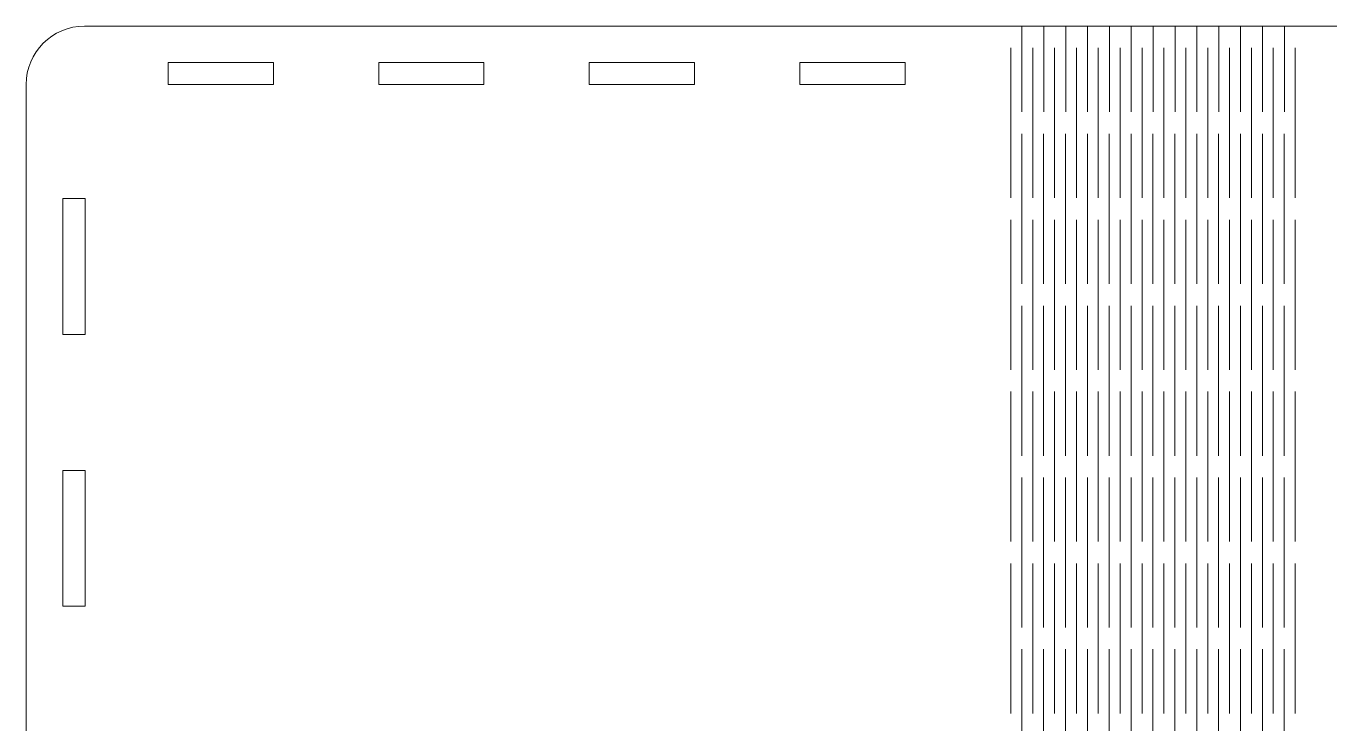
# Model space of a CAD drawing. Header units: millimetres. Extents: x -253 to 334, y -87 to 330.
# Drawn here: x -242.8 to -64, y 234.5 to 330.2 of the extents above; entities that cross this region are included whole.
import ezdxf

# ---------------------------------------------------------------- set-up
doc = ezdxf.new("R2010")
doc.units = ezdxf.units.MM
doc.header["$MEASUREMENT"] = 0
doc.layers.add('layer 1', color=7, linetype='Continuous')

msp = doc.modelspace()

# ---------------------------------------------------------------- linework, layer by layer
at = {"layer": 'layer 1', "color": 250, "lineweight": 9}
for points, knots in [([(-242.83, 232.9704), (-242.83, 232.9704), (-242.83, 296.349), (-242.83, 296.349), (-242.83, 296.349), (-242.83, 296.349), (-242.83, 322.1543), (-242.83, 322.1543), (-242.83, 322.1543), (-242.83, 326.5543), (-239.23, 330.1543), (-234.8301, 330.1543), (-234.8301, 330.1543), (-234.8301, 330.1543), (-46.9461, 330.1543), (-46.9461, 330.1543)], [0, 0, 0, 0, 0.2, 0.2, 0.2, 0.2, 0.4, 0.4, 0.4, 0.4, 0.6, 0.6, 0.6, 0.6, 1, 1, 1, 1]), ([(-107.7461, 306.5887), (-107.7461, 306.5887), (-107.7461, 327.1543), (-107.7461, 327.1543), (-107.7461, 327.1543), (-107.7461, 327.1543), (-107.7461, 306.5887), (-107.7461, 306.5887)], [0, 0, 0, 0, 0.33333333, 0.33333333, 0.33333333, 0.33333333, 1, 1, 1, 1]), ([(-104.7461, 306.5887), (-104.7461, 306.5887), (-104.7461, 327.1543), (-104.7461, 327.1543), (-104.7461, 327.1543), (-104.7461, 327.1543), (-104.7461, 306.5887), (-104.7461, 306.5887)], [0, 0, 0, 0, 0.33333333, 0.33333333, 0.33333333, 0.33333333, 1, 1, 1, 1]), ([(-101.7461, 306.5887), (-101.7461, 306.5887), (-101.7461, 327.1543), (-101.7461, 327.1543), (-101.7461, 327.1543), (-101.7461, 327.1543), (-101.7461, 306.5887), (-101.7461, 306.5887)], [0, 0, 0, 0, 0.33333333, 0.33333333, 0.33333333, 0.33333333, 1, 1, 1, 1]), ([(-98.7461, 306.5887), (-98.7461, 306.5887), (-98.7461, 327.1543), (-98.7461, 327.1543), (-98.7461, 327.1543), (-98.7461, 327.1543), (-98.7461, 306.5887), (-98.7461, 306.5887)], [0, 0, 0, 0, 0.33333333, 0.33333333, 0.33333333, 0.33333333, 1, 1, 1, 1]), ([(-95.7461, 306.5887), (-95.7461, 306.5887), (-95.7461, 327.1543), (-95.7461, 327.1543), (-95.7461, 327.1543), (-95.7461, 327.1543), (-95.7461, 306.5887), (-95.7461, 306.5887)], [0, 0, 0, 0, 0.33333333, 0.33333333, 0.33333333, 0.33333333, 1, 1, 1, 1]), ([(-92.7461, 306.5887), (-92.7461, 306.5887), (-92.7461, 327.1543), (-92.7461, 327.1543), (-92.7461, 327.1543), (-92.7461, 306.5887), (-92.7461, 306.5887)], [0, 0, 0, 0, 1, 1, 1, 21.5656, 21.5656, 21.5656, 21.5656]), ([(-89.7461, 306.5887), (-89.7461, 306.5887), (-89.7461, 327.1543), (-89.7461, 327.1543), (-89.7461, 327.1543), (-89.7461, 327.1543), (-89.7461, 306.5887), (-89.7461, 306.5887)], [0, 0, 0, 0, 0.33333333, 0.33333333, 0.33333333, 0.33333333, 1, 1, 1, 1]), ([(-86.7461, 306.5887), (-86.7461, 306.5887), (-86.7461, 327.1543), (-86.7461, 327.1543), (-86.7461, 327.1543), (-86.7461, 327.1543), (-86.7461, 306.5887), (-86.7461, 306.5887)], [0, 0, 0, 0, 0.33333333, 0.33333333, 0.33333333, 0.33333333, 1, 1, 1, 1]), ([(-83.7461, 306.5887), (-83.7461, 306.5887), (-83.7461, 327.1543), (-83.7461, 327.1543), (-83.7461, 327.1543), (-83.7461, 327.1543), (-83.7461, 306.5887), (-83.7461, 306.5887)], [0, 0, 0, 0, 0.33333333, 0.33333333, 0.33333333, 0.33333333, 1, 1, 1, 1]), ([(-80.7461, 306.5887), (-80.7461, 306.5887), (-80.7461, 327.1543), (-80.7461, 327.1543), (-80.7461, 327.1543), (-80.7461, 327.1543), (-80.7461, 306.5887), (-80.7461, 306.5887)], [0, 0, 0, 0, 0.33333333, 0.33333333, 0.33333333, 0.33333333, 1, 1, 1, 1]), ([(-77.7461, 306.5887), (-77.7461, 306.5887), (-77.7461, 327.1543), (-77.7461, 327.1543), (-77.7461, 327.1543), (-77.7461, 327.1543), (-77.7461, 306.5887), (-77.7461, 306.5887)], [0, 0, 0, 0, 0.33333333, 0.33333333, 0.33333333, 0.33333333, 1, 1, 1, 1]), ([(-74.7461, 306.5887), (-74.7461, 306.5887), (-74.7461, 327.1543), (-74.7461, 327.1543), (-74.7461, 327.1543), (-74.7461, 327.1543), (-74.7461, 306.5887), (-74.7461, 306.5887)], [0, 0, 0, 0, 0.33333333, 0.33333333, 0.33333333, 0.33333333, 1, 1, 1, 1]), ([(-71.7461, 306.5887), (-71.7461, 306.5887), (-71.7461, 327.1543), (-71.7461, 327.1543), (-71.7461, 327.1543), (-71.7461, 327.1543), (-71.7461, 306.5887), (-71.7461, 306.5887)], [0, 0, 0, 0, 0.33333333, 0.33333333, 0.33333333, 0.33333333, 1, 1, 1, 1]), ([(-68.7461, 306.5887), (-68.7461, 306.5887), (-68.7461, 327.1543), (-68.7461, 327.1543), (-68.7461, 327.1543), (-68.7461, 327.1543), (-68.7461, 306.5887), (-68.7461, 306.5887)], [0, 0, 0, 0, 0.33333333, 0.33333333, 0.33333333, 0.33333333, 1, 1, 1, 1]), ([(-208.9049, 325.1543), (-208.9049, 325.1543), (-223.3494, 325.1543), (-223.3494, 325.1543), (-223.3494, 325.1543), (-223.3494, 325.1543), (-223.3494, 322.1543), (-223.3494, 322.1543), (-223.3494, 322.1543), (-223.3494, 322.1543), (-208.9049, 322.1543), (-208.9049, 322.1543), (-208.9049, 322.1543), (-208.9049, 322.1543), (-208.9049, 325.1543), (-208.9049, 325.1543)], [0, 0, 0, 0, 0.2, 0.2, 0.2, 0.2, 0.4, 0.4, 0.4, 0.4, 0.6, 0.6, 0.6, 0.6, 1, 1, 1, 1]), ([(-194.4605, 325.1543), (-194.4605, 325.1543), (-194.4605, 322.1543), (-194.4605, 322.1543), (-194.4605, 322.1543), (-194.4605, 322.1543), (-180.016, 322.1543), (-180.016, 322.1543), (-180.016, 322.1543), (-180.016, 322.1543), (-180.016, 325.1543), (-180.016, 325.1543), (-180.016, 325.1543), (-180.016, 325.1543), (-194.4605, 325.1543), (-194.4605, 325.1543)], [0, 0, 0, 0, 0.2, 0.2, 0.2, 0.2, 0.4, 0.4, 0.4, 0.4, 0.6, 0.6, 0.6, 0.6, 1, 1, 1, 1]), ([(-165.5716, 325.1543), (-165.5716, 325.1543), (-165.5716, 322.1543), (-165.5716, 322.1543), (-165.5716, 322.1543), (-165.5716, 322.1543), (-151.1271, 322.1543), (-151.1271, 322.1543), (-151.1271, 322.1543), (-151.1271, 322.1543), (-151.1271, 325.1543), (-151.1271, 325.1543), (-151.1271, 325.1543), (-151.1271, 325.1543), (-165.5716, 325.1543), (-165.5716, 325.1543)], [0, 0, 0, 0, 0.2, 0.2, 0.2, 0.2, 0.4, 0.4, 0.4, 0.4, 0.6, 0.6, 0.6, 0.6, 1, 1, 1, 1]), ([(-136.6827, 325.1543), (-136.6827, 325.1543), (-136.6827, 322.1543), (-136.6827, 322.1543), (-136.6827, 322.1543), (-136.6827, 322.1543), (-122.2382, 322.1543), (-122.2382, 322.1543), (-122.2382, 322.1543), (-122.2382, 322.1543), (-122.2382, 325.1543), (-122.2382, 325.1543), (-122.2382, 325.1543), (-122.2382, 325.1543), (-136.6827, 325.1543), (-136.6827, 325.1543)], [0, 0, 0, 0, 0.2, 0.2, 0.2, 0.2, 0.4, 0.4, 0.4, 0.4, 0.6, 0.6, 0.6, 0.6, 1, 1, 1, 1]), ([(-106.2461, 294.811), (-106.2461, 294.811), (-106.2461, 315.3765), (-106.2461, 315.3765), (-106.2461, 315.3765), (-106.2461, 315.3765), (-106.2461, 294.811), (-106.2461, 294.811)], [0, 0, 0, 0, 0.33333333, 0.33333333, 0.33333333, 0.33333333, 1, 1, 1, 1]), ([(-103.2461, 294.811), (-103.2461, 294.811), (-103.2461, 315.3765), (-103.2461, 315.3765), (-103.2461, 315.3765), (-103.2461, 315.3765), (-103.2461, 294.811), (-103.2461, 294.811)], [0, 0, 0, 0, 0.33333333, 0.33333333, 0.33333333, 0.33333333, 1, 1, 1, 1]), ([(-100.2461, 294.811), (-100.2461, 294.811), (-100.2461, 315.3765), (-100.2461, 315.3765), (-100.2461, 315.3765), (-100.2461, 315.3765), (-100.2461, 294.811), (-100.2461, 294.811)], [0, 0, 0, 0, 0.33333333, 0.33333333, 0.33333333, 0.33333333, 1, 1, 1, 1]), ([(-97.2461, 294.811), (-97.2461, 294.811), (-97.2461, 315.3765), (-97.2461, 315.3765), (-97.2461, 315.3765), (-97.2461, 315.3765), (-97.2461, 294.811), (-97.2461, 294.811)], [0, 0, 0, 0, 0.33333333, 0.33333333, 0.33333333, 0.33333333, 1, 1, 1, 1]), ([(-94.2461, 294.811), (-94.2461, 294.811), (-94.2461, 315.3765), (-94.2461, 315.3765), (-94.2461, 315.3765), (-94.2461, 315.3765), (-94.2461, 294.811), (-94.2461, 294.811)], [0, 0, 0, 0, 0.33333333, 0.33333333, 0.33333333, 0.33333333, 1, 1, 1, 1]), ([(-91.2461, 294.811), (-91.2461, 294.811), (-91.2461, 315.3765), (-91.2461, 315.3765), (-91.2461, 315.3765), (-91.2461, 315.3765), (-91.2461, 294.811), (-91.2461, 294.811)], [0, 0, 0, 0, 0.33333333, 0.33333333, 0.33333333, 0.33333333, 1, 1, 1, 1]), ([(-88.2461, 294.811), (-88.2461, 294.811), (-88.2461, 315.3765), (-88.2461, 315.3765), (-88.2461, 315.3765), (-88.2461, 315.3765), (-88.2461, 294.811), (-88.2461, 294.811)], [0, 0, 0, 0, 0.33333333, 0.33333333, 0.33333333, 0.33333333, 1, 1, 1, 1]), ([(-85.2461, 294.811), (-85.2461, 294.811), (-85.2461, 315.3765), (-85.2461, 315.3765), (-85.2461, 315.3765), (-85.2461, 315.3765), (-85.2461, 294.811), (-85.2461, 294.811)], [0, 0, 0, 0, 0.33333333, 0.33333333, 0.33333333, 0.33333333, 1, 1, 1, 1]), ([(-82.2461, 294.811), (-82.2461, 294.811), (-82.2461, 315.3765), (-82.2461, 315.3765), (-82.2461, 315.3765), (-82.2461, 315.3765), (-82.2461, 294.811), (-82.2461, 294.811)], [0, 0, 0, 0, 0.33333333, 0.33333333, 0.33333333, 0.33333333, 1, 1, 1, 1]), ([(-79.2461, 294.811), (-79.2461, 294.811), (-79.2461, 315.3765), (-79.2461, 315.3765), (-79.2461, 315.3765), (-79.2461, 315.3765), (-79.2461, 294.811), (-79.2461, 294.811)], [0, 0, 0, 0, 0.33333333, 0.33333333, 0.33333333, 0.33333333, 1, 1, 1, 1]), ([(-76.2461, 294.811), (-76.2461, 294.811), (-76.2461, 315.3765), (-76.2461, 315.3765), (-76.2461, 315.3765), (-76.2461, 315.3765), (-76.2461, 294.811), (-76.2461, 294.811)], [0, 0, 0, 0, 0.33333333, 0.33333333, 0.33333333, 0.33333333, 1, 1, 1, 1]), ([(-73.2461, 294.811), (-73.2461, 294.811), (-73.2461, 315.3765), (-73.2461, 315.3765), (-73.2461, 315.3765), (-73.2461, 315.3765), (-73.2461, 294.811), (-73.2461, 294.811)], [0, 0, 0, 0, 0.33333333, 0.33333333, 0.33333333, 0.33333333, 1, 1, 1, 1]), ([(-70.2461, 294.811), (-70.2461, 294.811), (-70.2461, 315.3765), (-70.2461, 315.3765), (-70.2461, 315.3765), (-70.2461, 315.3765), (-70.2461, 294.811), (-70.2461, 294.811)], [0, 0, 0, 0, 0.33333333, 0.33333333, 0.33333333, 0.33333333, 1, 1, 1, 1]), ([(-237.7938, 306.5179), (-237.7938, 306.5179), (-234.7353, 306.5179), (-234.7353, 306.5179), (-234.7353, 306.5179), (-234.7353, 306.5179), (-234.7353, 287.8816), (-234.7353, 287.8816), (-234.7353, 287.8816), (-234.7353, 287.8816), (-237.7938, 287.8816), (-237.7938, 287.8816), (-237.7938, 287.8816), (-237.7938, 287.8816), (-237.7938, 306.5179), (-237.7938, 306.5179)], [0, 0, 0, 0, 0.2, 0.2, 0.2, 0.2, 0.4, 0.4, 0.4, 0.4, 0.6, 0.6, 0.6, 0.6, 1, 1, 1, 1]), ([(-107.7461, 283.0332), (-107.7461, 283.0332), (-107.7461, 303.5987), (-107.7461, 303.5987), (-107.7461, 303.5987), (-107.7461, 303.5987), (-107.7461, 283.0332), (-107.7461, 283.0332)], [0, 0, 0, 0, 0.33333333, 0.33333333, 0.33333333, 0.33333333, 1, 1, 1, 1]), ([(-104.7461, 283.0332), (-104.7461, 283.0332), (-104.7461, 303.5987), (-104.7461, 303.5987), (-104.7461, 303.5987), (-104.7461, 303.5987), (-104.7461, 283.0332), (-104.7461, 283.0332)], [0, 0, 0, 0, 0.33333333, 0.33333333, 0.33333333, 0.33333333, 1, 1, 1, 1]), ([(-101.7461, 283.0332), (-101.7461, 283.0332), (-101.7461, 303.5987), (-101.7461, 303.5987), (-101.7461, 303.5987), (-101.7461, 303.5987), (-101.7461, 283.0332), (-101.7461, 283.0332)], [0, 0, 0, 0, 0.33333333, 0.33333333, 0.33333333, 0.33333333, 1, 1, 1, 1]), ([(-98.7461, 283.0332), (-98.7461, 283.0332), (-98.7461, 303.5987), (-98.7461, 303.5987), (-98.7461, 303.5987), (-98.7461, 303.5987), (-98.7461, 283.0332), (-98.7461, 283.0332)], [0, 0, 0, 0, 0.33333333, 0.33333333, 0.33333333, 0.33333333, 1, 1, 1, 1]), ([(-95.7461, 283.0332), (-95.7461, 283.0332), (-95.7461, 303.5987), (-95.7461, 303.5987), (-95.7461, 303.5987), (-95.7461, 303.5987), (-95.7461, 283.0332), (-95.7461, 283.0332)], [0, 0, 0, 0, 0.33333333, 0.33333333, 0.33333333, 0.33333333, 1, 1, 1, 1]), ([(-92.7461, 283.0332), (-92.7461, 283.0332), (-92.7461, 303.5987), (-92.7461, 303.5987), (-92.7461, 303.5987), (-92.7461, 303.5987), (-92.7461, 283.0332), (-92.7461, 283.0332)], [0, 0, 0, 0, 0.33333333, 0.33333333, 0.33333333, 0.33333333, 1, 1, 1, 1]), ([(-89.7461, 283.0332), (-89.7461, 283.0332), (-89.7461, 303.5987), (-89.7461, 303.5987), (-89.7461, 303.5987), (-89.7461, 303.5987), (-89.7461, 283.0332), (-89.7461, 283.0332)], [0, 0, 0, 0, 0.33333333, 0.33333333, 0.33333333, 0.33333333, 1, 1, 1, 1]), ([(-86.7461, 283.0332), (-86.7461, 283.0332), (-86.7461, 303.5987), (-86.7461, 303.5987), (-86.7461, 303.5987), (-86.7461, 303.5987), (-86.7461, 283.0332), (-86.7461, 283.0332)], [0, 0, 0, 0, 0.33333333, 0.33333333, 0.33333333, 0.33333333, 1, 1, 1, 1]), ([(-83.7461, 283.0332), (-83.7461, 283.0332), (-83.7461, 303.5987), (-83.7461, 303.5987), (-83.7461, 303.5987), (-83.7461, 303.5987), (-83.7461, 283.0332), (-83.7461, 283.0332)], [0, 0, 0, 0, 0.33333333, 0.33333333, 0.33333333, 0.33333333, 1, 1, 1, 1]), ([(-80.7461, 283.0332), (-80.7461, 283.0332), (-80.7461, 303.5987), (-80.7461, 303.5987), (-80.7461, 303.5987), (-80.7461, 303.5987), (-80.7461, 283.0332), (-80.7461, 283.0332)], [0, 0, 0, 0, 0.33333333, 0.33333333, 0.33333333, 0.33333333, 1, 1, 1, 1]), ([(-77.7461, 283.0332), (-77.7461, 283.0332), (-77.7461, 303.5987), (-77.7461, 303.5987), (-77.7461, 303.5987), (-77.7461, 303.5987), (-77.7461, 283.0332), (-77.7461, 283.0332)], [0, 0, 0, 0, 0.33333333, 0.33333333, 0.33333333, 0.33333333, 1, 1, 1, 1]), ([(-74.7461, 283.0332), (-74.7461, 283.0332), (-74.7461, 303.5987), (-74.7461, 303.5987), (-74.7461, 303.5987), (-74.7461, 303.5987), (-74.7461, 283.0332), (-74.7461, 283.0332)], [0, 0, 0, 0, 0.33333333, 0.33333333, 0.33333333, 0.33333333, 1, 1, 1, 1]), ([(-71.7461, 283.0332), (-71.7461, 283.0332), (-71.7461, 303.5987), (-71.7461, 303.5987), (-71.7461, 303.5987), (-71.7461, 303.5987), (-71.7461, 283.0332), (-71.7461, 283.0332)], [0, 0, 0, 0, 0.33333333, 0.33333333, 0.33333333, 0.33333333, 1, 1, 1, 1]), ([(-68.7461, 283.0332), (-68.7461, 283.0332), (-68.7461, 303.5987), (-68.7461, 303.5987), (-68.7461, 303.5987), (-68.7461, 303.5987), (-68.7461, 283.0332), (-68.7461, 283.0332)], [0, 0, 0, 0, 0.33333333, 0.33333333, 0.33333333, 0.33333333, 1, 1, 1, 1]), ([(-106.2461, 271.2554), (-106.2461, 271.2554), (-106.2461, 291.8209), (-106.2461, 291.8209), (-106.2461, 291.8209), (-106.2461, 291.8209), (-106.2461, 271.2554), (-106.2461, 271.2554)], [0, 0, 0, 0, 0.33333333, 0.33333333, 0.33333333, 0.33333333, 1, 1, 1, 1]), ([(-103.2461, 271.2554), (-103.2461, 271.2554), (-103.2461, 291.8209), (-103.2461, 291.8209), (-103.2461, 291.8209), (-103.2461, 291.8209), (-103.2461, 271.2554), (-103.2461, 271.2554)], [0, 0, 0, 0, 0.33333333, 0.33333333, 0.33333333, 0.33333333, 1, 1, 1, 1]), ([(-100.2461, 271.2554), (-100.2461, 271.2554), (-100.2461, 291.8209), (-100.2461, 291.8209), (-100.2461, 291.8209), (-100.2461, 291.8209), (-100.2461, 271.2554), (-100.2461, 271.2554)], [0, 0, 0, 0, 0.33333333, 0.33333333, 0.33333333, 0.33333333, 1, 1, 1, 1]), ([(-97.2461, 271.2554), (-97.2461, 271.2554), (-97.2461, 291.8209), (-97.2461, 291.8209), (-97.2461, 291.8209), (-97.2461, 291.8209), (-97.2461, 271.2554), (-97.2461, 271.2554)], [0, 0, 0, 0, 0.33333333, 0.33333333, 0.33333333, 0.33333333, 1, 1, 1, 1]), ([(-94.2461, 271.2554), (-94.2461, 271.2554), (-94.2461, 291.8209), (-94.2461, 291.8209), (-94.2461, 291.8209), (-94.2461, 291.8209), (-94.2461, 271.2554), (-94.2461, 271.2554)], [0, 0, 0, 0, 0.33333333, 0.33333333, 0.33333333, 0.33333333, 1, 1, 1, 1]), ([(-91.2461, 271.2554), (-91.2461, 271.2554), (-91.2461, 291.8209), (-91.2461, 291.8209), (-91.2461, 291.8209), (-91.2461, 291.8209), (-91.2461, 271.2554), (-91.2461, 271.2554)], [0, 0, 0, 0, 0.33333333, 0.33333333, 0.33333333, 0.33333333, 1, 1, 1, 1]), ([(-88.2461, 271.2554), (-88.2461, 271.2554), (-88.2461, 291.8209), (-88.2461, 291.8209), (-88.2461, 291.8209), (-88.2461, 291.8209), (-88.2461, 271.2554), (-88.2461, 271.2554)], [0, 0, 0, 0, 0.33333333, 0.33333333, 0.33333333, 0.33333333, 1, 1, 1, 1]), ([(-85.2461, 271.2554), (-85.2461, 271.2554), (-85.2461, 291.8209), (-85.2461, 291.8209), (-85.2461, 291.8209), (-85.2461, 291.8209), (-85.2461, 271.2554), (-85.2461, 271.2554)], [0, 0, 0, 0, 0.33333333, 0.33333333, 0.33333333, 0.33333333, 1, 1, 1, 1]), ([(-82.2461, 271.2554), (-82.2461, 271.2554), (-82.2461, 291.8209), (-82.2461, 291.8209), (-82.2461, 291.8209), (-82.2461, 291.8209), (-82.2461, 271.2554), (-82.2461, 271.2554)], [0, 0, 0, 0, 0.33333333, 0.33333333, 0.33333333, 0.33333333, 1, 1, 1, 1]), ([(-79.2461, 271.2554), (-79.2461, 271.2554), (-79.2461, 291.8209), (-79.2461, 291.8209), (-79.2461, 291.8209), (-79.2461, 291.8209), (-79.2461, 271.2554), (-79.2461, 271.2554)], [0, 0, 0, 0, 0.33333333, 0.33333333, 0.33333333, 0.33333333, 1, 1, 1, 1]), ([(-76.2461, 271.2554), (-76.2461, 271.2554), (-76.2461, 291.8209), (-76.2461, 291.8209), (-76.2461, 291.8209), (-76.2461, 291.8209), (-76.2461, 271.2554), (-76.2461, 271.2554)], [0, 0, 0, 0, 0.33333333, 0.33333333, 0.33333333, 0.33333333, 1, 1, 1, 1]), ([(-73.2461, 271.2554), (-73.2461, 271.2554), (-73.2461, 291.8209), (-73.2461, 291.8209), (-73.2461, 291.8209), (-73.2461, 291.8209), (-73.2461, 271.2554), (-73.2461, 271.2554)], [0, 0, 0, 0, 0.33333333, 0.33333333, 0.33333333, 0.33333333, 1, 1, 1, 1]), ([(-70.2461, 271.2554), (-70.2461, 271.2554), (-70.2461, 291.8209), (-70.2461, 291.8209), (-70.2461, 291.8209), (-70.2461, 291.8209), (-70.2461, 271.2554), (-70.2461, 271.2554)], [0, 0, 0, 0, 0.33333333, 0.33333333, 0.33333333, 0.33333333, 1, 1, 1, 1]), ([(-107.7461, 259.4776), (-107.7461, 259.4776), (-107.7461, 280.0432), (-107.7461, 280.0432), (-107.7461, 280.0432), (-107.7461, 280.0432), (-107.7461, 259.4776), (-107.7461, 259.4776)], [0, 0, 0, 0, 0.33333333, 0.33333333, 0.33333333, 0.33333333, 1, 1, 1, 1]), ([(-104.7461, 259.4776), (-104.7461, 259.4776), (-104.7461, 280.0432), (-104.7461, 280.0432), (-104.7461, 280.0432), (-104.7461, 280.0432), (-104.7461, 259.4776), (-104.7461, 259.4776)], [0, 0, 0, 0, 0.33333333, 0.33333333, 0.33333333, 0.33333333, 1, 1, 1, 1]), ([(-101.7461, 259.4776), (-101.7461, 259.4776), (-101.7461, 280.0432), (-101.7461, 280.0432), (-101.7461, 280.0432), (-101.7461, 280.0432), (-101.7461, 259.4776), (-101.7461, 259.4776)], [0, 0, 0, 0, 0.33333333, 0.33333333, 0.33333333, 0.33333333, 1, 1, 1, 1]), ([(-98.7461, 259.4776), (-98.7461, 259.4776), (-98.7461, 280.0432), (-98.7461, 280.0432), (-98.7461, 280.0432), (-98.7461, 280.0432), (-98.7461, 259.4776), (-98.7461, 259.4776)], [0, 0, 0, 0, 0.33333333, 0.33333333, 0.33333333, 0.33333333, 1, 1, 1, 1]), ([(-95.7461, 259.4776), (-95.7461, 259.4776), (-95.7461, 280.0432), (-95.7461, 280.0432), (-95.7461, 280.0432), (-95.7461, 280.0432), (-95.7461, 259.4776), (-95.7461, 259.4776)], [0, 0, 0, 0, 0.33333333, 0.33333333, 0.33333333, 0.33333333, 1, 1, 1, 1]), ([(-92.7461, 259.4776), (-92.7461, 259.4776), (-92.7461, 280.0432), (-92.7461, 280.0432), (-92.7461, 280.0432), (-92.7461, 280.0432), (-92.7461, 259.4776), (-92.7461, 259.4776)], [0, 0, 0, 0, 0.33333333, 0.33333333, 0.33333333, 0.33333333, 1, 1, 1, 1]), ([(-89.7461, 259.4776), (-89.7461, 259.4776), (-89.7461, 280.0432), (-89.7461, 280.0432), (-89.7461, 280.0432), (-89.7461, 280.0432), (-89.7461, 259.4776), (-89.7461, 259.4776)], [0, 0, 0, 0, 0.33333333, 0.33333333, 0.33333333, 0.33333333, 1, 1, 1, 1]), ([(-86.7461, 259.4776), (-86.7461, 259.4776), (-86.7461, 280.0432), (-86.7461, 280.0432), (-86.7461, 280.0432), (-86.7461, 280.0432), (-86.7461, 259.4776), (-86.7461, 259.4776)], [0, 0, 0, 0, 0.33333333, 0.33333333, 0.33333333, 0.33333333, 1, 1, 1, 1]), ([(-83.7461, 259.4776), (-83.7461, 259.4776), (-83.7461, 280.0432), (-83.7461, 280.0432), (-83.7461, 280.0432), (-83.7461, 280.0432), (-83.7461, 259.4776), (-83.7461, 259.4776)], [0, 0, 0, 0, 0.33333333, 0.33333333, 0.33333333, 0.33333333, 1, 1, 1, 1]), ([(-80.7461, 259.4776), (-80.7461, 259.4776), (-80.7461, 280.0432), (-80.7461, 280.0432), (-80.7461, 280.0432), (-80.7461, 280.0432), (-80.7461, 259.4776), (-80.7461, 259.4776)], [0, 0, 0, 0, 0.33333333, 0.33333333, 0.33333333, 0.33333333, 1, 1, 1, 1]), ([(-77.7461, 259.4776), (-77.7461, 259.4776), (-77.7461, 280.0432), (-77.7461, 280.0432), (-77.7461, 280.0432), (-77.7461, 280.0432), (-77.7461, 259.4776), (-77.7461, 259.4776)], [0, 0, 0, 0, 0.33333333, 0.33333333, 0.33333333, 0.33333333, 1, 1, 1, 1]), ([(-74.7461, 259.4776), (-74.7461, 259.4776), (-74.7461, 280.0432), (-74.7461, 280.0432), (-74.7461, 280.0432), (-74.7461, 280.0432), (-74.7461, 259.4776), (-74.7461, 259.4776)], [0, 0, 0, 0, 0.33333333, 0.33333333, 0.33333333, 0.33333333, 1, 1, 1, 1]), ([(-71.7461, 259.4776), (-71.7461, 259.4776), (-71.7461, 280.0432), (-71.7461, 280.0432), (-71.7461, 280.0432), (-71.7461, 280.0432), (-71.7461, 259.4776), (-71.7461, 259.4776)], [0, 0, 0, 0, 0.33333333, 0.33333333, 0.33333333, 0.33333333, 1, 1, 1, 1]), ([(-68.7461, 259.4776), (-68.7461, 259.4776), (-68.7461, 280.0432), (-68.7461, 280.0432), (-68.7461, 280.0432), (-68.7461, 280.0432), (-68.7461, 259.4776), (-68.7461, 259.4776)], [0, 0, 0, 0, 0.33333333, 0.33333333, 0.33333333, 0.33333333, 1, 1, 1, 1]), ([(-237.7938, 269.2452), (-237.7938, 269.2452), (-234.7353, 269.2452), (-234.7353, 269.2452), (-234.7353, 269.2452), (-234.7353, 269.2452), (-234.7353, 250.6088), (-234.7353, 250.6088), (-234.7353, 250.6088), (-234.7353, 250.6088), (-237.7938, 250.6088), (-237.7938, 250.6088), (-237.7938, 250.6088), (-237.7938, 250.6088), (-237.7938, 269.2452), (-237.7938, 269.2452)], [0, 0, 0, 0, 0.2, 0.2, 0.2, 0.2, 0.4, 0.4, 0.4, 0.4, 0.6, 0.6, 0.6, 0.6, 1, 1, 1, 1]), ([(-106.2461, 247.6999), (-106.2461, 247.6999), (-106.2461, 268.2654), (-106.2461, 268.2654), (-106.2461, 268.2654), (-106.2461, 268.2654), (-106.2461, 247.6999), (-106.2461, 247.6999)], [0, 0, 0, 0, 0.33333333, 0.33333333, 0.33333333, 0.33333333, 1, 1, 1, 1]), ([(-103.2461, 247.6999), (-103.2461, 247.6999), (-103.2461, 268.2654), (-103.2461, 268.2654), (-103.2461, 268.2654), (-103.2461, 268.2654), (-103.2461, 247.6999), (-103.2461, 247.6999)], [0, 0, 0, 0, 0.33333333, 0.33333333, 0.33333333, 0.33333333, 1, 1, 1, 1]), ([(-100.2461, 247.6999), (-100.2461, 247.6999), (-100.2461, 268.2654), (-100.2461, 268.2654), (-100.2461, 268.2654), (-100.2461, 268.2654), (-100.2461, 247.6999), (-100.2461, 247.6999)], [0, 0, 0, 0, 0.33333333, 0.33333333, 0.33333333, 0.33333333, 1, 1, 1, 1]), ([(-97.2461, 247.6999), (-97.2461, 247.6999), (-97.2461, 268.2654), (-97.2461, 268.2654), (-97.2461, 268.2654), (-97.2461, 268.2654), (-97.2461, 247.6999), (-97.2461, 247.6999)], [0, 0, 0, 0, 0.33333333, 0.33333333, 0.33333333, 0.33333333, 1, 1, 1, 1]), ([(-94.2461, 247.6999), (-94.2461, 247.6999), (-94.2461, 268.2654), (-94.2461, 268.2654), (-94.2461, 268.2654), (-94.2461, 268.2654), (-94.2461, 247.6999), (-94.2461, 247.6999)], [0, 0, 0, 0, 0.33333333, 0.33333333, 0.33333333, 0.33333333, 1, 1, 1, 1]), ([(-91.2461, 247.6999), (-91.2461, 247.6999), (-91.2461, 268.2654), (-91.2461, 268.2654), (-91.2461, 268.2654), (-91.2461, 268.2654), (-91.2461, 247.6999), (-91.2461, 247.6999)], [0, 0, 0, 0, 0.33333333, 0.33333333, 0.33333333, 0.33333333, 1, 1, 1, 1]), ([(-88.2461, 247.6999), (-88.2461, 247.6999), (-88.2461, 268.2654), (-88.2461, 268.2654), (-88.2461, 268.2654), (-88.2461, 268.2654), (-88.2461, 247.6999), (-88.2461, 247.6999)], [0, 0, 0, 0, 0.33333333, 0.33333333, 0.33333333, 0.33333333, 1, 1, 1, 1]), ([(-85.2461, 247.6999), (-85.2461, 247.6999), (-85.2461, 268.2654), (-85.2461, 268.2654), (-85.2461, 268.2654), (-85.2461, 268.2654), (-85.2461, 247.6999), (-85.2461, 247.6999)], [0, 0, 0, 0, 0.33333333, 0.33333333, 0.33333333, 0.33333333, 1, 1, 1, 1]), ([(-82.2461, 247.6999), (-82.2461, 247.6999), (-82.2461, 268.2654), (-82.2461, 268.2654), (-82.2461, 268.2654), (-82.2461, 268.2654), (-82.2461, 247.6999), (-82.2461, 247.6999)], [0, 0, 0, 0, 0.33333333, 0.33333333, 0.33333333, 0.33333333, 1, 1, 1, 1]), ([(-79.2461, 247.6999), (-79.2461, 247.6999), (-79.2461, 268.2654), (-79.2461, 268.2654), (-79.2461, 268.2654), (-79.2461, 268.2654), (-79.2461, 247.6999), (-79.2461, 247.6999)], [0, 0, 0, 0, 0.33333333, 0.33333333, 0.33333333, 0.33333333, 1, 1, 1, 1]), ([(-76.2461, 247.6999), (-76.2461, 247.6999), (-76.2461, 268.2654), (-76.2461, 268.2654), (-76.2461, 268.2654), (-76.2461, 268.2654), (-76.2461, 247.6999), (-76.2461, 247.6999)], [0, 0, 0, 0, 0.33333333, 0.33333333, 0.33333333, 0.33333333, 1, 1, 1, 1]), ([(-73.2461, 247.6999), (-73.2461, 247.6999), (-73.2461, 268.2654), (-73.2461, 268.2654), (-73.2461, 268.2654), (-73.2461, 268.2654), (-73.2461, 247.6999), (-73.2461, 247.6999)], [0, 0, 0, 0, 0.33333333, 0.33333333, 0.33333333, 0.33333333, 1, 1, 1, 1]), ([(-70.2461, 247.6999), (-70.2461, 247.6999), (-70.2461, 268.2654), (-70.2461, 268.2654), (-70.2461, 268.2654), (-70.2461, 268.2654), (-70.2461, 247.6999), (-70.2461, 247.6999)], [0, 0, 0, 0, 0.33333333, 0.33333333, 0.33333333, 0.33333333, 1, 1, 1, 1]), ([(-107.7461, 235.9221), (-107.7461, 235.9221), (-107.7461, 256.4876), (-107.7461, 256.4876), (-107.7461, 256.4876), (-107.7461, 256.4876), (-107.7461, 235.9221), (-107.7461, 235.9221)], [0, 0, 0, 0, 0.33333333, 0.33333333, 0.33333333, 0.33333333, 1, 1, 1, 1]), ([(-104.7461, 235.9221), (-104.7461, 235.9221), (-104.7461, 256.4876), (-104.7461, 256.4876), (-104.7461, 256.4876), (-104.7461, 256.4876), (-104.7461, 235.9221), (-104.7461, 235.9221)], [0, 0, 0, 0, 0.33333333, 0.33333333, 0.33333333, 0.33333333, 1, 1, 1, 1]), ([(-101.7461, 235.9221), (-101.7461, 235.9221), (-101.7461, 256.4876), (-101.7461, 256.4876), (-101.7461, 256.4876), (-101.7461, 256.4876), (-101.7461, 235.9221), (-101.7461, 235.9221)], [0, 0, 0, 0, 0.33333333, 0.33333333, 0.33333333, 0.33333333, 1, 1, 1, 1]), ([(-98.7461, 235.9221), (-98.7461, 235.9221), (-98.7461, 256.4876), (-98.7461, 256.4876), (-98.7461, 256.4876), (-98.7461, 256.4876), (-98.7461, 235.9221), (-98.7461, 235.9221)], [0, 0, 0, 0, 0.33333333, 0.33333333, 0.33333333, 0.33333333, 1, 1, 1, 1]), ([(-95.7461, 235.9221), (-95.7461, 235.9221), (-95.7461, 256.4876), (-95.7461, 256.4876), (-95.7461, 256.4876), (-95.7461, 256.4876), (-95.7461, 235.9221), (-95.7461, 235.9221)], [0, 0, 0, 0, 0.33333333, 0.33333333, 0.33333333, 0.33333333, 1, 1, 1, 1]), ([(-92.7461, 235.9221), (-92.7461, 235.9221), (-92.7461, 256.4876), (-92.7461, 256.4876), (-92.7461, 256.4876), (-92.7461, 256.4876), (-92.7461, 235.9221), (-92.7461, 235.9221)], [0, 0, 0, 0, 0.33333333, 0.33333333, 0.33333333, 0.33333333, 1, 1, 1, 1]), ([(-89.7461, 235.9221), (-89.7461, 235.9221), (-89.7461, 256.4876), (-89.7461, 256.4876), (-89.7461, 256.4876), (-89.7461, 256.4876), (-89.7461, 235.9221), (-89.7461, 235.9221)], [0, 0, 0, 0, 0.33333333, 0.33333333, 0.33333333, 0.33333333, 1, 1, 1, 1]), ([(-86.7461, 235.9221), (-86.7461, 235.9221), (-86.7461, 256.4876), (-86.7461, 256.4876), (-86.7461, 256.4876), (-86.7461, 256.4876), (-86.7461, 235.9221), (-86.7461, 235.9221)], [0, 0, 0, 0, 0.33333333, 0.33333333, 0.33333333, 0.33333333, 1, 1, 1, 1]), ([(-83.7461, 235.9221), (-83.7461, 235.9221), (-83.7461, 256.4876), (-83.7461, 256.4876), (-83.7461, 256.4876), (-83.7461, 256.4876), (-83.7461, 235.9221), (-83.7461, 235.9221)], [0, 0, 0, 0, 0.33333333, 0.33333333, 0.33333333, 0.33333333, 1, 1, 1, 1]), ([(-80.7461, 235.9221), (-80.7461, 235.9221), (-80.7461, 256.4876), (-80.7461, 256.4876), (-80.7461, 256.4876), (-80.7461, 256.4876), (-80.7461, 235.9221), (-80.7461, 235.9221)], [0, 0, 0, 0, 0.33333333, 0.33333333, 0.33333333, 0.33333333, 1, 1, 1, 1]), ([(-77.7461, 235.9221), (-77.7461, 235.9221), (-77.7461, 256.4876), (-77.7461, 256.4876), (-77.7461, 256.4876), (-77.7461, 256.4876), (-77.7461, 235.9221), (-77.7461, 235.9221)], [0, 0, 0, 0, 0.33333333, 0.33333333, 0.33333333, 0.33333333, 1, 1, 1, 1]), ([(-74.7461, 235.9221), (-74.7461, 235.9221), (-74.7461, 256.4876), (-74.7461, 256.4876), (-74.7461, 256.4876), (-74.7461, 256.4876), (-74.7461, 235.9221), (-74.7461, 235.9221)], [0, 0, 0, 0, 0.33333333, 0.33333333, 0.33333333, 0.33333333, 1, 1, 1, 1]), ([(-71.7461, 235.9221), (-71.7461, 235.9221), (-71.7461, 256.4876), (-71.7461, 256.4876), (-71.7461, 256.4876), (-71.7461, 256.4876), (-71.7461, 235.9221), (-71.7461, 235.9221)], [0, 0, 0, 0, 0.33333333, 0.33333333, 0.33333333, 0.33333333, 1, 1, 1, 1]), ([(-68.7461, 235.9221), (-68.7461, 235.9221), (-68.7461, 256.4876), (-68.7461, 256.4876), (-68.7461, 256.4876), (-68.7461, 256.4876), (-68.7461, 235.9221), (-68.7461, 235.9221)], [0, 0, 0, 0, 0.33333333, 0.33333333, 0.33333333, 0.33333333, 1, 1, 1, 1]), ([(-106.2461, 232.9704), (-106.2461, 232.9704), (-106.2461, 244.7099), (-106.2461, 244.7099), (-106.2461, 244.7099), (-106.2461, 244.7099), (-106.2461, 232.9704), (-106.2461, 232.9704)], [0, 0, 0, 0, 0.33333333, 0.33333333, 0.33333333, 0.33333333, 1, 1, 1, 1]), ([(-103.2461, 232.9704), (-103.2461, 232.9704), (-103.2461, 244.7099), (-103.2461, 244.7099), (-103.2461, 244.7099), (-103.2461, 244.7099), (-103.2461, 232.9704), (-103.2461, 232.9704)], [0, 0, 0, 0, 0.33333333, 0.33333333, 0.33333333, 0.33333333, 1, 1, 1, 1]), ([(-100.2461, 232.9704), (-100.2461, 232.9704), (-100.2461, 244.7099), (-100.2461, 244.7099), (-100.2461, 244.7099), (-100.2461, 244.7099), (-100.2461, 232.9704), (-100.2461, 232.9704)], [0, 0, 0, 0, 0.33333333, 0.33333333, 0.33333333, 0.33333333, 1, 1, 1, 1]), ([(-97.2461, 232.9704), (-97.2461, 232.9704), (-97.2461, 244.7099), (-97.2461, 244.7099), (-97.2461, 244.7099), (-97.2461, 244.7099), (-97.2461, 232.9704), (-97.2461, 232.9704)], [0, 0, 0, 0, 0.33333333, 0.33333333, 0.33333333, 0.33333333, 1, 1, 1, 1]), ([(-94.2461, 232.9704), (-94.2461, 232.9704), (-94.2461, 244.7099), (-94.2461, 244.7099), (-94.2461, 244.7099), (-94.2461, 244.7099), (-94.2461, 232.9704), (-94.2461, 232.9704)], [0, 0, 0, 0, 0.33333333, 0.33333333, 0.33333333, 0.33333333, 1, 1, 1, 1]), ([(-91.2461, 232.9704), (-91.2461, 232.9704), (-91.2461, 244.7099), (-91.2461, 244.7099), (-91.2461, 244.7099), (-91.2461, 244.7099), (-91.2461, 232.9704), (-91.2461, 232.9704)], [0, 0, 0, 0, 0.33333333, 0.33333333, 0.33333333, 0.33333333, 1, 1, 1, 1]), ([(-88.2461, 232.9704), (-88.2461, 232.9704), (-88.2461, 244.7099), (-88.2461, 244.7099), (-88.2461, 244.7099), (-88.2461, 244.7099), (-88.2461, 232.9704), (-88.2461, 232.9704)], [0, 0, 0, 0, 0.33333333, 0.33333333, 0.33333333, 0.33333333, 1, 1, 1, 1]), ([(-85.2461, 232.9704), (-85.2461, 232.9704), (-85.2461, 244.7099), (-85.2461, 244.7099), (-85.2461, 244.7099), (-85.2461, 244.7099), (-85.2461, 232.9704), (-85.2461, 232.9704)], [0, 0, 0, 0, 0.33333333, 0.33333333, 0.33333333, 0.33333333, 1, 1, 1, 1]), ([(-82.2461, 232.9704), (-82.2461, 232.9704), (-82.2461, 244.7099), (-82.2461, 244.7099), (-82.2461, 244.7099), (-82.2461, 244.7099), (-82.2461, 232.9704), (-82.2461, 232.9704)], [0, 0, 0, 0, 0.33333333, 0.33333333, 0.33333333, 0.33333333, 1, 1, 1, 1]), ([(-79.2461, 232.9704), (-79.2461, 232.9704), (-79.2461, 244.7099), (-79.2461, 244.7099), (-79.2461, 244.7099), (-79.2461, 244.7099), (-79.2461, 232.9704), (-79.2461, 232.9704)], [0, 0, 0, 0, 0.33333333, 0.33333333, 0.33333333, 0.33333333, 1, 1, 1, 1]), ([(-76.2461, 232.9704), (-76.2461, 232.9704), (-76.2461, 244.7099), (-76.2461, 244.7099), (-76.2461, 244.7099), (-76.2461, 244.7099), (-76.2461, 232.9704), (-76.2461, 232.9704)], [0, 0, 0, 0, 0.33333333, 0.33333333, 0.33333333, 0.33333333, 1, 1, 1, 1]), ([(-73.2461, 232.9704), (-73.2461, 232.9704), (-73.2461, 244.7099), (-73.2461, 244.7099), (-73.2461, 244.7099), (-73.2461, 244.7099), (-73.2461, 232.9704), (-73.2461, 232.9704)], [0, 0, 0, 0, 0.33333333, 0.33333333, 0.33333333, 0.33333333, 1, 1, 1, 1]), ([(-70.2461, 232.9704), (-70.2461, 232.9704), (-70.2461, 244.7099), (-70.2461, 244.7099), (-70.2461, 244.7099), (-70.2461, 244.7099), (-70.2461, 232.9704), (-70.2461, 232.9704)], [0, 0, 0, 0, 0.33333333, 0.33333333, 0.33333333, 0.33333333, 1, 1, 1, 1])]:
    msp.add_open_spline(points, degree=3, knots=knots, dxfattribs=at)
for points in [[(-106.2239, 318.3765), (-106.2239, 318.3765), (-106.2239, 330.1543), (-106.2239, 330.1543)], [(-103.2239, 318.3765), (-103.2239, 318.3765), (-103.2239, 330.1543), (-103.2239, 330.1543)], [(-100.2239, 318.3765), (-100.2239, 318.3765), (-100.2239, 330.1543), (-100.2239, 330.1543)], [(-97.2239, 318.3765), (-97.2239, 318.3765), (-97.2239, 330.1543), (-97.2239, 330.1543)], [(-94.2239, 318.3765), (-94.2239, 318.3765), (-94.2239, 330.1543), (-94.2239, 330.1543)], [(-91.2239, 318.3765), (-91.2239, 318.3765), (-91.2239, 330.1543), (-91.2239, 330.1543)], [(-88.2239, 318.3765), (-88.2239, 318.3765), (-88.2239, 330.1543), (-88.2239, 330.1543)], [(-85.2239, 318.3765), (-85.2239, 318.3765), (-85.2239, 330.1543), (-85.2239, 330.1543)], [(-82.2239, 318.3765), (-82.2239, 318.3765), (-82.2239, 330.1543), (-82.2239, 330.1543)], [(-79.2239, 318.3765), (-79.2239, 318.3765), (-79.2239, 330.1543), (-79.2239, 330.1543)], [(-76.2239, 318.3765), (-76.2239, 318.3765), (-76.2239, 330.1543), (-76.2239, 330.1543)], [(-73.2239, 318.3765), (-73.2239, 318.3765), (-73.2239, 330.1543), (-73.2239, 330.1543)], [(-70.2239, 318.3765), (-70.2239, 318.3765), (-70.2239, 330.1543), (-70.2239, 330.1543)]]:
    msp.add_open_spline(points, degree=3, dxfattribs=at)

doc.saveas('drawing.dxf')
